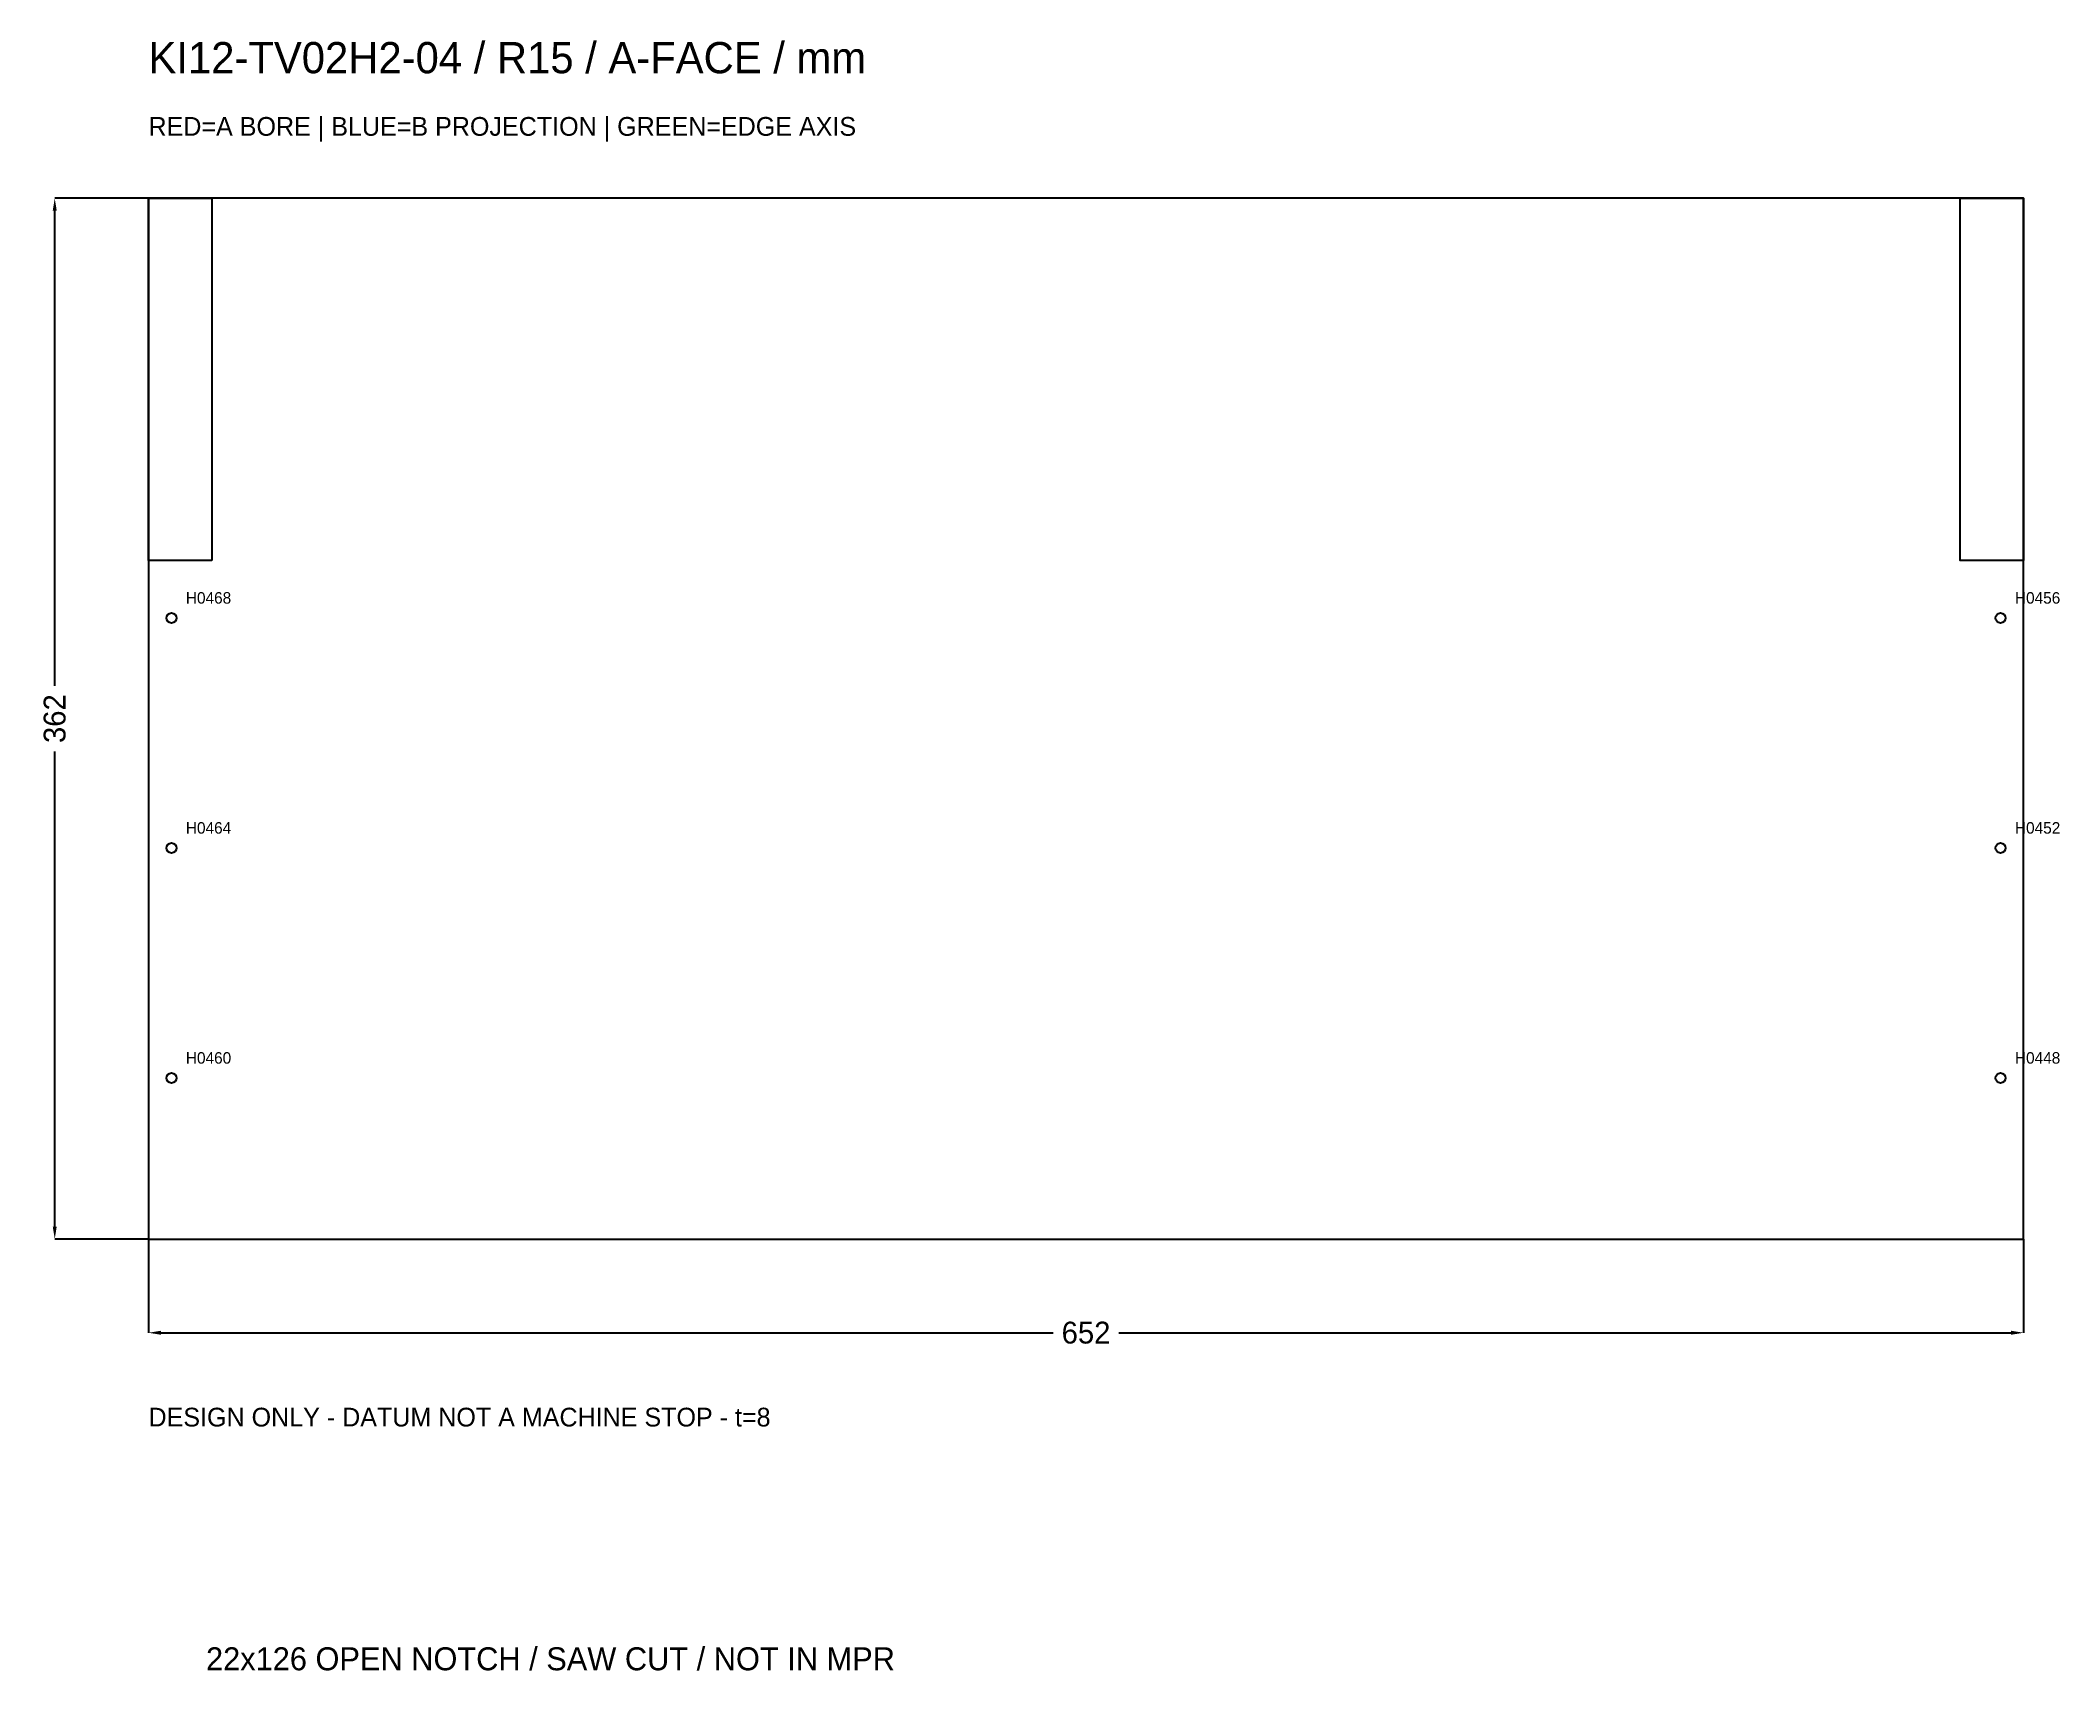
# Model space of a CAD drawing. Header units: millimetres. Extents: x -38 to 665, y -150 to 417.
import ezdxf

# ---------------------------------------------------------------- set-up
doc = ezdxf.new("R2010")
doc.units = ezdxf.units.MM
for name, color, linetype in [('BORE_A', 1, 'Continuous'), ('CONTOUR', 7, 'Continuous'), ('SAW_CUT', 6, 'Continuous'), ('TEXT', 7, 'Continuous')]:
    doc.layers.add(name, color=color, linetype=linetype)
doc.dimstyles.get("Standard").update_dxf_attribs({"dimtxt": 2.5, "dimasz": 2.5, "dimexe": 1.25, "dimexo": 0.625, "dimtad": 1, "dimcen": 2.5, "dimazin": 3, "dimtfac": 1, "dimtmove": 0, "dimatfit": 3})

# ---------------------------------------------------------------- blocks, each defined once
blk = doc.blocks.new('_CLOSEDFILLED')
at = {"color": 0, "linetype": 'BYBLOCK'}
blk.add_solid([(-1, 0.16), (0, 0), (-1, -0.16)], dxfattribs=at)
blk = doc.blocks.new('*D1')
at = {"color": 2}
for p, q in [((0, 0), (0, -32.6)), ((652, 0), (652, -32.6)), ((4.35, -32.6), (314.59, -32.6)), ((337.41, -32.6), (647.65, -32.6))]:
    blk.add_line(p, q, dxfattribs=at)
at = {"layer": 'Defpoints'}
for p in [(0, 0), (652, 0), (0, -32.6)]:
    blk.add_point(p, dxfattribs=at)
at = {"color": 2, "xscale": 4.346666666666667, "yscale": 4.346666666666667, "rotation": 180}
blk.add_blockref('_CLOSEDFILLED', (0, -32.6), dxfattribs=at)
at = {"color": 2, "xscale": 4.346666666666667, "yscale": 4.346666666666667}
blk.add_blockref('_CLOSEDFILLED', (652, -32.6), dxfattribs=at)
at = {"color": 7, "insert": (326, -32.6), "char_height": 7.607, "attachment_point": 5}
blk.add_mtext('652', dxfattribs=at)
blk = doc.blocks.new('*D2')
at = {"color": 2}
for p, q in [((0, 362), (-32.6, 362)), ((-32.6, 192.41), (-32.6, 357.65)), ((-32.6, 4.35), (-32.6, 169.59)), ((0, 0), (-32.6, 0))]:
    blk.add_line(p, q, dxfattribs=at)
at = {"layer": 'Defpoints'}
for p in [(0, 362), (-32.6, 0), (0, 0)]:
    blk.add_point(p, dxfattribs=at)
at = {"color": 2, "xscale": 4.346666666666667, "yscale": 4.346666666666667}
for p, rotation in [((-32.6, 362), 90), ((-32.6, 0), 270)]:
    blk.add_blockref('_CLOSEDFILLED', p, dxfattribs=dict(at, rotation=rotation))
at = {"color": 7, "insert": (-32.6, 181), "char_height": 7.607, "attachment_point": 5, "rotation": 90}
blk.add_mtext('362', dxfattribs=at)

msp = doc.modelspace()

# ---------------------------------------------------------------- linework, layer by layer
at = {"layer": 'BORE_A'}
for centre in [(8, 216), (644, 216), (8, 136), (644, 136), (8, 56), (644, 56)]:
    msp.add_circle(centre, 1.75, dxfattribs=at)
at = {"layer": 'CONTOUR'}
msp.add_lwpolyline([(0, 0), (652, 0), (652, 362), (0, 362)], close=True, dxfattribs=at)
at = {"layer": 'SAW_CUT'}
for points in [[(22, 236), (0, 236), (0, 362), (22, 362)], [(652, 236), (630, 236), (630, 362), (652, 362)]]:
    msp.add_lwpolyline(points, close=True, dxfattribs=at)

# ---------------------------------------------------------------- texts
msp.add_text('22x126 OPEN NOTCH / SAW CUT / NOT IN MPR', height=8, dxfattribs=at).set_placement((20, -150))
msp.add_text('22x126 OPEN NOTCH / SAW CUT / NOT IN MPR', height=8, dxfattribs=at).set_placement((20, -150))
at = {"layer": 'TEXT'}
for s, height, p in [('KI12-TV02H2-04 / R15 / A-FACE / mm', 10.86667, (0, 405.467)), ('RED=A BORE | BLUE=B PROJECTION | GREEN=EDGE AXIS', 6.52, (0, 383.733)), ('H0468', 4, (13, 221)), ('H0456', 4, (649, 221)), ('H0464', 4, (13, 141)), ('H0452', 4, (649, 141)), ('H0460', 4, (13, 61)), ('H0448', 4, (649, 61)), ('DESIGN ONLY - DATUM NOT A MACHINE STOP - t=8', 6.52, (0, -65.2))]:
    msp.add_text(s, height=height, dxfattribs=at).set_placement(p)

# ---------------------------------------------------------------- dimensions: what is measured, and where the dimension line sits
dim = msp.add_linear_dim(base=(-32.6, 0), p1=(0, 0), p2=(0, 362), angle=90, dimstyle='Standard', override={"dimtxt": 7.606667, "dimasz": 4.346667, "dimdec": 2, "dimclrd": 2, "dimclre": 2, "dimclrt": 7})
dim.commit()
dim.dimension.update_dxf_attribs({"geometry": '*D2', "text_midpoint": (-32.6, 181)})
dim = msp.add_linear_dim(base=(0, -32.6), p1=(0, 0), p2=(652, 0), dimstyle='Standard', override={"dimtxt": 7.606667, "dimasz": 4.346667, "dimdec": 2, "dimclrd": 2, "dimclre": 2, "dimclrt": 7})
dim.commit()
dim.dimension.update_dxf_attribs({"geometry": '*D1', "text_midpoint": (326, -32.6)})

doc.saveas('drawing.dxf')
